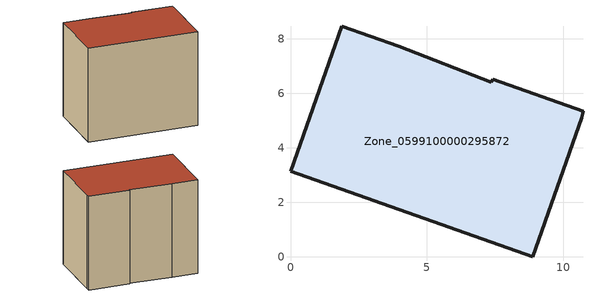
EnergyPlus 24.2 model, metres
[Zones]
Zone_0599100000295872
 floor ground (C_G): 7.41,6.51 10.73,5.34 10.68,5.11 8.88,0 0,3.15 1.88,8.47 3.97,7.73 7.37,6.4 z0.4
 wall outside (C_F): 3.97,7.73 1.88,8.47 0,3.15 8.88,0 10.68,5.11 10.73,5.34 7.41,6.51 7.37,6.4 3.97,7.73 z0.4:8.59
 roof outside (C_R): 10.73,5.34 7.41,6.51 7.37,6.4 3.97,7.73 1.88,8.47 0,3.15 8.88,0 10.68,5.11 z8.59
[BUILDING]
Pand.0599100000295872: North Axis=0; Terrain=City; Loads Convergence Tolerance Value=0.04; Temperature Convergence Tolerance Value=0.4; Solar Distribution=FullExterior; Maximum Number of Warmup Days=25; Minimum Number of Warmup Days=1
[Site:Location]
Rotterdam.The.Hague.AP_ZH_NLD Design_Conditions: Latitude=51.96; Longitude=4.45; Time Zone=1; Elevation=-4.5
[SITE:GROUNDTEMPERATURE:BUILDINGSURFACE]
18, 18, 18, 18, 18, 18, 18, 18, 18, 18, 18, 18
[MATERIAL] Thermal Absorptance=0.9; Solar Absorptance=0.7; Visible Absorptance=0.7
Name | Roughness | Thickness | Conductivity | Density | Specific Heat
G.TC.1975-1991 | MediumSmooth | 0.15 | 0.288461 | 540 | 1210
F.TC.1975-1991 | Rough | 0.3 | 0.230769 | 1920 | 840
R.TC.1975-1991 | MediumRough | 0.2 | 0.153846 | 1500 | 1000
[CONSTRUCTION]
C_G: G.TC.1975-1991
C_F: F.TC.1975-1991
C_R: R.TC.1975-1991
[ZONE]
Zone_0599100000295872: Type=1; Multiplier=1; Ceiling Height=Autocalculate; Volume=Autocalculate; Floor Area=autocalculate; Part of Total Floor Area=Yes
[ZONEINFILTRATION:DESIGNFLOWRATE]
Infil_Zone_0599100000295872: Zone or ZoneList or Space or SpaceList=Zone_0599100000295872; Schedule=AlwaysOn; Design Flow Rate Calculation Method=Flow/Area; Flow Rate per Floor Area=0.003; Constant Term Coefficient=1; Temperature Term Coefficient=0; Velocity Term Coefficient=0; Velocity Squared Term Coefficient=0
[HVACTEMPLATE:ZONE:IDEALLOADSAIRSYSTEM]
Zone_0599100000295872: Maximum Heating Supply Air Temperature=50; Minimum Cooling Supply Air Temperature=13; Maximum Heating Supply Air Humidity Ratio=0.0156; Minimum Cooling Supply Air Humidity Ratio=0.0077; Heating Limit=NoLimit; Cooling Limit=NoLimit; Dehumidification Control Type=ConstantSensibleHeatRatio; Cooling Sensible Heat Ratio=0.7; Dehumidification Setpoint=60; Humidification Control Type=None; Humidification Setpoint=30; Outdoor Air Method=None; Outdoor Air Flow Rate per Person=0.00944; Outdoor Air Flow Rate per Zone Floor Area=0; Outdoor Air Flow Rate per Zone=0; Demand Controlled Ventilation Type=None; Outdoor Air Economizer Type=NoEconomizer; Heat Recovery Type=None; Sensible Heat Recovery Effectiveness=0.7; Latent Heat Recovery Effectiveness=0.65
[ZONECONTROL:THERMOSTAT]
ThermostatControl_Zone_0599100000295872: Zone or ZoneList=Zone_0599100000295872; Control Type Schedule=DualSetpointControlType; Control 1=Thermostat_Zone_0599100000295872; Temperature Difference Between Cutout And Setpoint=0
[THERMOSTATSETPOINT:DUALSETPOINT]
Thermostat_Zone_0599100000295872: Heating Setpoint Temperature Schedule=HeatingSetpoint_Zone_0599100000295872; Cooling Setpoint Temperature Schedule=CoolingSetpoint_Zone_0599100000295872
[SCHEDULE:COMPACT]
HeatingSetpoint_Zone_0599100000295872: Through: 12/31, For: AllDays, Until: 24:00, 21
CoolingSetpoint_Zone_0599100000295872: Through: 12/31, For: AllDays, Until: 24:00, 24
DualSetpointControlType: Through: 12/31, For: AllDays, Until: 24:00, 4
AlwaysOn: Through: 12/31, For: AllDays, Until: 24:00, 1
